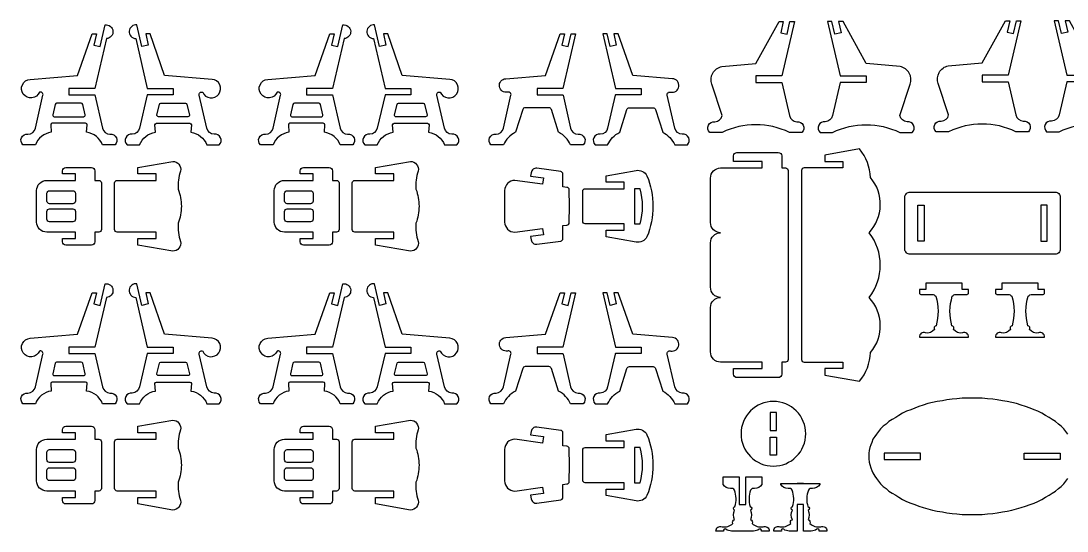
# Model space of a CAD drawing. Extents: x 2719 to 6782, y -345 to 2211.
# Drawn here: x 2719 to 4658, y 1257 to 2203 of the extents above; entities that cross this region are included whole.
import ezdxf

# ---------------------------------------------------------------- set-up
doc = ezdxf.new("R2010")
doc.units = 0
doc.header["$MEASUREMENT"] = 0
doc.layers.add('LAYER1', color=18, linetype='CONTINUOUS')

msp = doc.modelspace()

# ---------------------------------------------------------------- linework, layer by layer
at = {"layer": 'LAYER1'}
for points in [[(2807.8, 2071.7), (2807.8, 2065.7), (2855.8, 2065.7), (2870.1, 2004.1, 0.343544), (2883.7, 1992.6, -0.729626), (2893.2, 1972.9), (2870.1, 1972.9, 0.693778), (2870.1, 1972.9, 0.271498), (2840.6, 1996.3), (2841.6, 2010.2, 0.394231), (2838.7, 2012.9), (2776.9, 2012.9, 0.394231), (2774, 2010.2), (2774.9, 1996.3, 0.271498), (2745.5, 1972.9), (2722.4, 1972.9, -0.729626), (2731.8, 1992.6, 0.343544), (2745.5, 2004.1), (2759.6, 2064.8, 0.616854), (2753.2, 2070.6, -0.585378), (2723.2, 2067, -0.585378), (2735.8, 2094.4), (2823.6, 2101.8), (2850.7, 2178.5), (2858.8, 2178.5), (2854, 2157.8), (2865.7, 2155.1), (2875, 2195.3, -0.427759), (2889.4, 2183.8, -0.427759), (2877.2, 2170), (2855.8, 2077.7), (2807.8, 2077.7)], [(3001, 2071.7), (3001, 2065.7), (2953, 2065.7), (2938.7, 2004.1, -0.343544), (2925, 1992.6, 0.729626), (2915.6, 1972.9), (2938.7, 1972.9, -0.693778), (2938.7, 1972.9, -0.271498), (2968.1, 1996.3), (2967.2, 2010.2, -0.394231), (2970.1, 2012.9), (3031.9, 2012.9, -0.394231), (3034.8, 2010.2), (3033.9, 1996.3, -0.271498), (3063.3, 1972.9), (3086.4, 1972.9, 0.729626), (3076.9, 1992.6, -0.343544), (3063.3, 2004.1), (3049.2, 2064.8, -0.616854), (3055.6, 2070.6, 0.585378), (3085.5, 2067, 0.585378), (3073, 2094.4), (2985.1, 2101.8), (2958, 2178.5), (2950, 2178.5), (2954.8, 2157.8), (2943.1, 2155.1), (2933.7, 2195.3, 0.427759), (2919.4, 2183.8, 0.427759), (2931.6, 2170), (2953, 2077.7), (3001, 2077.7)], [(3248.3, 2071.7), (3248.3, 2065.7), (3296.3, 2065.7), (3310.6, 2004.1, 0.343544), (3324.2, 1992.6, -0.729626), (3333.7, 1972.9), (3310.6, 1972.9, 0.693778), (3310.6, 1972.9, 0.271498), (3281.1, 1996.3), (3282, 2010.2, 0.394231), (3279.2, 2012.9), (3217.4, 2012.9, 0.394231), (3214.5, 2010.2), (3215.4, 1996.3, 0.271498), (3186, 1972.9), (3162.8, 1972.9, -0.729626), (3172.3, 1992.6, 0.343544), (3186, 2004.1), (3200.1, 2064.8, 0.616854), (3193.7, 2070.6, -0.585378), (3163.7, 2067, -0.585378), (3176.2, 2094.4), (3264.1, 2101.8), (3291.2, 2178.5), (3299.3, 2178.5), (3294.5, 2157.8), (3306.2, 2155.1), (3315.5, 2195.3, -0.427759), (3329.9, 2183.8, -0.427759), (3317.7, 2170), (3296.3, 2077.7), (3248.3, 2077.7)], [(3441.5, 2071.7), (3441.5, 2065.7), (3393.5, 2065.7), (3379.2, 2004.1, -0.343544), (3365.5, 1992.6, 0.729626), (3356, 1972.9), (3379.2, 1972.9, -0.693778), (3379.2, 1972.9, -0.271498), (3408.6, 1996.3), (3407.7, 2010.2, -0.394231), (3410.6, 2012.9), (3472.4, 2012.9, -0.394231), (3475.2, 2010.2), (3474.3, 1996.3, -0.271498), (3503.8, 1972.9), (3526.9, 1972.9, 0.729626), (3517.4, 1992.6, -0.343544), (3503.8, 2004.1), (3489.7, 2064.8, -0.616854), (3496, 2070.6, 0.585378), (3526, 2067, 0.585378), (3513.5, 2094.4), (3425.6, 2101.8), (3398.5, 2178.5), (3390.5, 2178.5), (3395.2, 2157.8), (3383.6, 2155.1), (3374.2, 2195.3, 0.427759), (3359.9, 2183.8, 0.427759), (3372, 2170), (3393.5, 2077.7), (3441.5, 2077.7)], [(4080.7, 2094.7), (4080.7, 2088.7), (4128.7, 2088.7), (4143, 2027.1, 0.343544), (4156.6, 2015.7, -0.729626), (4166.1, 1995.9), (4143, 1995.9, 0.230289), (4018.4, 1995.9), (3995.3, 1995.9, -0.729626), (4004.8, 2015.7, 0.343544), (4018.4, 2027.1), (3999, 2085.3, -0.456332), (4017.7, 2118.2), (4080.7, 2123.5), (4123.7, 2201.5), (4131.7, 2201.5), (4126.9, 2180.8), (4138.6, 2178.1), (4144, 2201.5), (4152.1, 2201.5), (4128.7, 2100.7), (4080.7, 2100.7)], [(4285.2, 2094.7), (4285.2, 2088.7), (4237.2, 2088.7), (4222.9, 2027.1, -0.343544), (4209.3, 2015.7, 0.729626), (4199.8, 1995.9), (4222.9, 1995.9, -0.230289), (4347.5, 1995.9), (4370.6, 1995.9, 0.729626), (4361.2, 2015.7, -0.343544), (4347.5, 2027.1), (4366.9, 2085.3, 0.456332), (4348.2, 2118.2), (4285.2, 2123.5), (4242.3, 2201.5), (4234.2, 2201.5), (4239, 2180.8), (4227.3, 2178.1), (4221.9, 2201.5), (4213.8, 2201.5), (4237.2, 2100.7), (4285.2, 2100.7)], [(4500.4, 2095.9), (4500.4, 2089.9), (4548.4, 2089.9), (4562.7, 2028.4, 0.343544), (4576.3, 2016.9, -0.729626), (4585.8, 1997.2), (4562.7, 1997.2, 0.230289), (4438.1, 1997.2), (4414.9, 1997.2, -0.729626), (4424.4, 2016.9, 0.343544), (4438.1, 2028.4), (4418.7, 2086.5, -0.456332), (4437.4, 2119.5), (4500.4, 2124.7), (4543.3, 2202.7), (4551.4, 2202.7), (4546.6, 2182.1), (4558.3, 2179.4), (4563.7, 2202.7), (4571.8, 2202.7), (4548.4, 2101.9), (4500.4, 2101.9)], [(4704.9, 2095.9), (4704.9, 2089.9), (4656.9, 2089.9), (4642.6, 2028.4, -0.343544), (4628.9, 2016.9, 0.729626), (4619.5, 1997.2), (4642.6, 1997.2, -0.230289), (4767.2, 1997.2), (4790.3, 1997.2, 0.729626), (4780.8, 2016.9, -0.343544), (4767.2, 2028.4), (4786.6, 2086.5, 0.456332), (4767.8, 2119.5), (4704.9, 2124.7), (4661.9, 2202.7), (4653.9, 2202.7), (4658.7, 2182.1), (4647, 2179.4), (4641.5, 2202.7), (4633.5, 2202.7), (4656.9, 2101.9), (4704.9, 2101.9)], [(3675.2, 2065.7), (3723.3, 2065.7, 0.04526), (3723.4, 2064.8), (3737.5, 2004.1, 0.343544), (3751.2, 1992.6, -0.729626), (3760.7, 1972.9), (3737.5, 1972.9, 0.157681), (3715.3, 1996.3), (3701.8, 2038.3, 0.325785), (3697.2, 2041.7), (3653.3, 2041.7, 0.325785), (3648.7, 2038.3), (3635.2, 1996.3, 0.157681), (3612.9, 1972.9), (3589.8, 1972.9, -0.729626), (3599.3, 1992.6, 0.343544), (3612.9, 2004.1), (3627, 2064.8, 0.616854), (3620.6, 2070.6, -0.432644), (3605.6, 2081.3, -0.432644), (3617.2, 2095.6), (3691.1, 2101.8), (3718.2, 2178.5), (3726.2, 2178.5), (3721.4, 2157.8), (3733.1, 2155.1), (3738.6, 2178.5), (3746.6, 2178.5), (3723.2, 2077.7), (3675.2, 2077.7)], [(3868.4, 2065.7), (3820.4, 2065.7, -0.04526), (3820.2, 2064.8), (3806.1, 2004.1, -0.343544), (3792.5, 1992.6, 0.729626), (3783, 1972.9), (3806.1, 1972.9, -0.157681), (3828.4, 1996.3), (3841.9, 2038.3, -0.325785), (3846.5, 2041.7), (3890.4, 2041.7, -0.325785), (3895, 2038.3), (3908.5, 1996.3, -0.157681), (3930.7, 1972.9), (3953.9, 1972.9, 0.729626), (3944.4, 1992.6, -0.343544), (3930.7, 2004.1), (3916.6, 2064.8, -0.616854), (3923, 2070.6, 0.432644), (3938, 2081.3, 0.432644), (3926.4, 2095.6), (3852.6, 2101.8), (3825.5, 2178.5), (3817.4, 2178.5), (3822.2, 2157.8), (3810.5, 2155.1), (3805.1, 2178.5), (3797, 2178.5), (3820.4, 2077.7), (3868.4, 2077.7)], [(2807.8, 2050.1), (2785, 2050.1, 0.348878), (2782.2, 2047.9), (2777.7, 2028.4, 0.482714), (2780.5, 2024.9), (2835.1, 2024.9, 0.216532), (2837.2, 2025.9, 0.240993), (2837.9, 2028.4), (2833.3, 2047.9, 0.348878), (2830.5, 2050.1)], [(3001, 2050.1), (3023.7, 2050.1, -0.348878), (3026.5, 2047.9), (3031.1, 2028.4, -0.482714), (3028.3, 2024.9), (2973.7, 2024.9, -0.216532), (2971.6, 2025.9, -0.240993), (2970.9, 2028.4), (2975.4, 2047.9, -0.348878), (2978.2, 2050.1)], [(3248.3, 2050.1), (3225.5, 2050.1, 0.348878), (3222.7, 2047.9), (3218.2, 2028.4, 0.482714), (3221, 2024.9), (3275.5, 2024.9, 0.216532), (3277.7, 2025.9, 0.240993), (3278.3, 2028.4), (3273.8, 2047.9, 0.348878), (3271, 2050.1)], [(3441.5, 2050.1), (3464.2, 2050.1, -0.348878), (3467, 2047.9), (3471.5, 2028.4, -0.482714), (3468.7, 2024.9), (3414.2, 2024.9, -0.216532), (3412, 2025.9, -0.240993), (3411.4, 2028.4), (3415.9, 2047.9, -0.348878), (3418.7, 2050.1)], [(4015.5, 1690, -0.414214), (3996.7, 1708.9), (3996.7, 1791.2, -0.414214), (4015.5, 1810, -0.414214), (3996.7, 1828.9), (3996.7, 1911.2, -0.414214), (4015.5, 1930), (4092.7, 1930), (4092.7, 1942), (4039.5, 1942), (4039.5, 1952.5, -0.414214), (4045.8, 1958.8), (4122.4, 1958.8, -0.414214), (4128.7, 1952.5), (4128.7, 1930), (4135.9, 1930, -0.414214), (4140.7, 1925.2), (4140.7, 1574.8, -0.414214), (4135.9, 1570), (4128.7, 1570), (4128.7, 1547.5, -0.414214), (4122.4, 1541.2), (4045.8, 1541.2, -0.414214), (4039.5, 1547.5), (4039.5, 1558), (4092.7, 1558), (4092.7, 1570), (4015.5, 1570, -0.414214), (3996.7, 1588.9), (3996.7, 1671.2, -0.414214)], [(4293.4, 1912.2, 0.157436), (4273.1, 1965.3), (4208.6, 1954), (4208.6, 1942), (4242.2, 1942), (4242.2, 1930), (4170.2, 1930, 0.414214), (4165.4, 1925.2), (4165.4, 1882), (4165.4, 1574.8, 0.414214), (4170.2, 1570), (4242.2, 1570), (4242.2, 1558), (4208.6, 1558), (4208.6, 1546), (4273.1, 1534.7, 0.157436), (4293.4, 1587.8, 0.379394), (4290.7, 1690, 0.346118), (4290.7, 1810, 0.379394)], [(2892.5, 1859), (2892.5, 1902.2, -0.414214), (2897.3, 1907), (2969.3, 1907), (2969.3, 1919), (2935.7, 1919), (2935.7, 1931), (3000.1, 1942.3, -0.480696), (3014.6, 1924.3, 0.114725), (3010.4, 1890.6, -0.088383), (3016.1, 1859, -0.088383), (3010.4, 1827.4, 0.114725), (3014.6, 1793.7, -0.480696), (3000.1, 1775.7), (2935.7, 1787), (2935.7, 1799), (2969.3, 1799), (2969.3, 1811), (2897.3, 1811, -0.414214), (2892.5, 1815.8)], [(3332.9, 1859), (3332.9, 1902.2, -0.414214), (3337.7, 1907), (3409.7, 1907), (3409.7, 1919), (3376.1, 1919), (3376.1, 1931), (3440.6, 1942.3, -0.480696), (3455, 1924.3, 0.114725), (3450.9, 1890.6, -0.088383), (3456.6, 1859, -0.088383), (3450.9, 1827.4, 0.114725), (3455, 1793.7, -0.480696), (3440.6, 1775.7), (3376.1, 1787), (3376.1, 1799), (3409.7, 1799), (3409.7, 1811), (3337.7, 1811, -0.414214), (3332.9, 1815.8)], [(2766.6, 1907), (2819.8, 1907), (2819.8, 1919), (2795.8, 1919), (2795.8, 1924.7, -0.414214), (2802.1, 1931), (2849.5, 1931, -0.414214), (2855.8, 1924.7), (2855.8, 1907), (2863, 1907, -0.414214), (2867.8, 1902.2), (2867.8, 1815.8, -0.414214), (2863, 1811), (2855.8, 1811), (2855.8, 1793.3, -0.414214), (2849.5, 1787), (2802.1, 1787, -0.414214), (2795.8, 1793.3), (2795.8, 1799), (2819.8, 1799), (2819.8, 1811), (2766.6, 1811, -0.414214), (2747.8, 1829.8), (2747.8, 1888.1, -0.414214)], [(3207.1, 1907), (3260.3, 1907), (3260.3, 1919), (3236.3, 1919), (3236.3, 1924.7, -0.414214), (3242.6, 1931), (3290, 1931, -0.414214), (3296.3, 1924.7), (3296.3, 1907), (3303.5, 1907, -0.414214), (3308.3, 1902.2), (3308.3, 1815.8, -0.414214), (3303.5, 1811), (3296.3, 1811), (3296.3, 1793.3, -0.414214), (3290, 1787), (3242.6, 1787, -0.414214), (3236.3, 1793.3), (3236.3, 1799), (3260.3, 1799), (3260.3, 1811), (3207.1, 1811, -0.414214), (3188.3, 1829.8), (3188.3, 1888.1, -0.414214)], [(3735.2, 1859), (3735.1, 1889.2, 0.414214), (3730.3, 1894), (3723.2, 1894.9), (3723.2, 1918.7, 0.375308), (3719.1, 1923.5), (3675.1, 1929.5, 0.414214), (3664.3, 1921.2), (3663.4, 1915), (3687.2, 1911.8), (3685.6, 1900), (3634.1, 1907, 0.414214), (3615.2, 1888.1), (3615.2, 1859), (3615.2, 1829.8, 0.414214), (3634.1, 1811), (3685.6, 1818), (3687.2, 1806.2), (3663.4, 1803), (3664.3, 1796.7, 0.414214), (3675.1, 1788.5), (3719.1, 1794.5, 0.375308), (3723.2, 1799.2), (3723.2, 1823.1), (3730.3, 1824, 0.414214), (3735.1, 1828.8)], [(3889.8, 1859, -0.101097), (3879, 1802.6, -0.327051), (3858.7, 1792.6), (3803.1, 1802.4), (3803.1, 1814.4), (3836.7, 1814.4), (3836.7, 1826.4), (3764.7, 1826.4, -0.414214), (3759.9, 1831.2), (3759.9, 1859), (3759.9, 1886.8, -0.414214), (3764.7, 1891.6), (3836.7, 1891.6), (3836.7, 1903.6), (3803.1, 1903.6), (3803.1, 1915.6), (3858.7, 1925.4, -0.327051), (3879, 1915.4, -0.101097)], [(2819.8, 1883), (2819.8, 1868.6, -0.414214), (2815, 1863.8), (2771.8, 1863.8, -0.414214), (2767, 1868.6), (2767, 1883, -0.414214), (2771.8, 1887.8), (2815, 1887.8, -0.414214)], [(3260.3, 1883), (3260.3, 1868.6, -0.414214), (3255.5, 1863.8), (3212.3, 1863.8, -0.414214), (3207.5, 1868.6), (3207.5, 1883, -0.414214), (3212.3, 1887.8), (3255.5, 1887.8, -0.414214)], [(3866.6, 1826.4, 0.124363), (3866.6, 1891.6), (3855.9, 1891.6), (3855.9, 1826.4)], [(4366.5, 1885.3), (4635.3, 1885.3, -0.414214), (4644.9, 1875.7), (4644.9, 1779.7, -0.414214), (4635.3, 1770.1), (4366.5, 1770.1, -0.414214), (4356.9, 1779.7), (4356.9, 1875.7, -0.414214)], [(2819.8, 1849.4), (2819.8, 1835, -0.414214), (2815, 1830.2), (2771.8, 1830.2, -0.414214), (2767, 1835), (2767, 1849.4, -0.414214), (2771.8, 1854.2), (2815, 1854.2, -0.414214)], [(3260.3, 1849.4), (3260.3, 1835, -0.414214), (3255.5, 1830.2), (3212.3, 1830.2, -0.414214), (3207.5, 1835), (3207.5, 1849.4, -0.414214), (3212.3, 1854.2), (3255.5, 1854.2, -0.414214)], [(2807.8, 1591.7), (2807.8, 1585.7), (2855.8, 1585.7), (2870.1, 1524.1, 0.343544), (2883.7, 1512.6, -0.729626), (2893.2, 1492.9), (2870.1, 1492.9, 0.693778), (2870.1, 1492.9, 0.271498), (2840.6, 1516.3), (2841.6, 1530.2, 0.394231), (2838.7, 1532.9), (2776.9, 1532.9, 0.394231), (2774, 1530.2), (2774.9, 1516.3, 0.271498), (2745.5, 1492.9), (2722.4, 1492.9, -0.729626), (2731.8, 1512.6, 0.343544), (2745.5, 1524.1), (2759.6, 1584.8, 0.616854), (2753.2, 1590.6, -0.585378), (2723.2, 1587, -0.585378), (2735.8, 1614.4), (2823.6, 1621.8), (2850.7, 1698.5), (2858.8, 1698.5), (2854, 1677.8), (2865.7, 1675.1), (2875, 1715.3, -0.427759), (2889.4, 1703.8, -0.427759), (2877.2, 1690), (2855.8, 1597.7), (2807.8, 1597.7)], [(3001, 1591.7), (3001, 1585.7), (2953, 1585.7), (2938.7, 1524.1, -0.343544), (2925, 1512.6, 0.729626), (2915.6, 1492.9), (2938.7, 1492.9, -0.693778), (2938.7, 1492.9, -0.271498), (2968.1, 1516.3), (2967.2, 1530.2, -0.394231), (2970.1, 1532.9), (3031.9, 1532.9, -0.394231), (3034.8, 1530.2), (3033.9, 1516.3, -0.271498), (3063.3, 1492.9), (3086.4, 1492.9, 0.729626), (3076.9, 1512.6, -0.343544), (3063.3, 1524.1), (3049.2, 1584.8, -0.616854), (3055.6, 1590.6, 0.585378), (3085.5, 1587, 0.585378), (3073, 1614.4), (2985.1, 1621.8), (2958, 1698.5), (2950, 1698.5), (2954.8, 1677.8), (2943.1, 1675.1), (2933.7, 1715.3, 0.427759), (2919.4, 1703.8, 0.427759), (2931.6, 1690), (2953, 1597.7), (3001, 1597.7)], [(3248.3, 1591.7), (3248.3, 1585.7), (3296.3, 1585.7), (3310.6, 1524.1, 0.343544), (3324.2, 1512.6, -0.729626), (3333.7, 1492.9), (3310.6, 1492.9, 0.693778), (3310.6, 1492.9, 0.271498), (3281.1, 1516.3), (3282, 1530.2, 0.394231), (3279.2, 1532.9), (3217.4, 1532.9, 0.394231), (3214.5, 1530.2), (3215.4, 1516.3, 0.271498), (3186, 1492.9), (3162.8, 1492.9, -0.729626), (3172.3, 1512.6, 0.343544), (3186, 1524.1), (3200.1, 1584.8, 0.616854), (3193.7, 1590.6, -0.585378), (3163.7, 1587, -0.585378), (3176.2, 1614.4), (3264.1, 1621.8), (3291.2, 1698.5), (3299.3, 1698.5), (3294.5, 1677.8), (3306.2, 1675.1), (3315.5, 1715.3, -0.427759), (3329.9, 1703.8, -0.427759), (3317.7, 1690), (3296.3, 1597.7), (3248.3, 1597.7)], [(3441.5, 1591.7), (3441.5, 1585.7), (3393.5, 1585.7), (3379.2, 1524.1, -0.343544), (3365.5, 1512.6, 0.729626), (3356, 1492.9), (3379.2, 1492.9, -0.693778), (3379.2, 1492.9, -0.271498), (3408.6, 1516.3), (3407.7, 1530.2, -0.394231), (3410.6, 1532.9), (3472.4, 1532.9, -0.394231), (3475.2, 1530.2), (3474.3, 1516.3, -0.271498), (3503.8, 1492.9), (3526.9, 1492.9, 0.729626), (3517.4, 1512.6, -0.343544), (3503.8, 1524.1), (3489.7, 1584.8, -0.616854), (3496, 1590.6, 0.585378), (3526, 1587, 0.585378), (3513.5, 1614.4), (3425.6, 1621.8), (3398.5, 1698.5), (3390.5, 1698.5), (3395.2, 1677.8), (3383.6, 1675.1), (3374.2, 1715.3, 0.427759), (3359.9, 1703.8, 0.427759), (3372, 1690), (3393.5, 1597.7), (3441.5, 1597.7)], [(4429.5, 1616.3), (4475, 1616.3, 0.570657), (4463.9, 1624.3, -0.289506), (4447.3, 1630.4, 0.497317), (4444.1, 1637.4, 0.217136), (4444.1, 1637.4, -0.145354), (4444.9, 1692, -0.281118), (4451.9, 1695.5), (4472.2, 1695.5, 0.414214), (4475.1, 1698.4), (4475.1, 1704.6), (4463.1, 1704.6), (4463.1, 1716.6), (4435.5, 1716.6), (4429.5, 1716.6), (4423.4, 1716.6), (4395.8, 1716.6), (4395.8, 1704.6), (4383.8, 1704.6), (4383.8, 1698.4, 0.414214), (4386.7, 1695.5), (4407, 1695.5, -0.281118), (4414.1, 1692, -0.145354), (4414.8, 1637.4, 0.217136), (4414.8, 1637.4, 0.497317), (4411.6, 1630.4, -0.289506), (4395.1, 1624.3, 0.570657), (4383.9, 1616.3)], [(4570.3, 1616.3), (4615.9, 1616.3, 0.570657), (4604.7, 1624.3, -0.289506), (4588.2, 1630.4, 0.497317), (4585, 1637.4, 0.217136), (4585, 1637.4, -0.145354), (4585.7, 1692, -0.281118), (4592.8, 1695.5), (4613.1, 1695.5, 0.414214), (4615.9, 1698.4), (4615.9, 1704.6), (4603.9, 1704.6), (4603.9, 1716.6), (4576.3, 1716.6), (4570.3, 1716.6), (4564.3, 1716.6), (4536.7, 1716.6), (4536.7, 1704.6), (4524.7, 1704.6), (4524.7, 1698.4, 0.414214), (4527.6, 1695.5), (4547.9, 1695.5, -0.281118), (4554.9, 1692, -0.145354), (4555.7, 1637.4, 0.217136), (4555.7, 1637.4, 0.497317), (4552.5, 1630.4, -0.289506), (4535.9, 1624.3, 0.570657), (4524.7, 1616.3)], [(3675.2, 1585.7), (3723.3, 1585.7, 0.04526), (3723.4, 1584.8), (3737.5, 1524.1, 0.343544), (3751.2, 1512.6, -0.729626), (3760.7, 1492.9), (3737.5, 1492.9, 0.157681), (3715.3, 1516.3), (3701.8, 1558.3, 0.325785), (3697.2, 1561.7), (3653.3, 1561.7, 0.325785), (3648.7, 1558.3), (3635.2, 1516.3, 0.157681), (3612.9, 1492.9), (3589.8, 1492.9, -0.729626), (3599.3, 1512.6, 0.343544), (3612.9, 1524.1), (3627, 1584.8, 0.616854), (3620.6, 1590.6, -0.432644), (3605.6, 1601.3, -0.432644), (3617.2, 1615.6), (3691.1, 1621.8), (3718.2, 1698.5), (3726.2, 1698.5), (3721.4, 1677.8), (3733.1, 1675.1), (3738.6, 1698.5), (3746.6, 1698.5), (3723.2, 1597.7), (3675.2, 1597.7)], [(3868.4, 1585.7), (3820.4, 1585.7, -0.04526), (3820.2, 1584.8), (3806.1, 1524.1, -0.343544), (3792.5, 1512.6, 0.729626), (3783, 1492.9), (3806.1, 1492.9, -0.157681), (3828.4, 1516.3), (3841.9, 1558.3, -0.325785), (3846.5, 1561.7), (3890.4, 1561.7, -0.325785), (3895, 1558.3), (3908.5, 1516.3, -0.157681), (3930.7, 1492.9), (3953.9, 1492.9, 0.729626), (3944.4, 1512.6, -0.343544), (3930.7, 1524.1), (3916.6, 1584.8, -0.616854), (3923, 1590.6, 0.432644), (3938, 1601.3, 0.432644), (3926.4, 1615.6), (3852.6, 1621.8), (3825.5, 1698.5), (3817.4, 1698.5), (3822.2, 1677.8), (3810.5, 1675.1), (3805.1, 1698.5), (3797, 1698.5), (3820.4, 1597.7), (3868.4, 1597.7)], [(2807.8, 1570.1), (2785, 1570.1, 0.348878), (2782.2, 1567.9), (2777.7, 1548.4, 0.482714), (2780.5, 1544.9), (2835.1, 1544.9, 0.216532), (2837.2, 1545.9, 0.240993), (2837.9, 1548.4), (2833.3, 1567.9, 0.348878), (2830.5, 1570.1)], [(3001, 1570.1), (3023.7, 1570.1, -0.348878), (3026.5, 1567.9), (3031.1, 1548.4, -0.482714), (3028.3, 1544.9), (2973.7, 1544.9, -0.216532), (2971.6, 1545.9, -0.240993), (2970.9, 1548.4), (2975.4, 1567.9, -0.348878), (2978.2, 1570.1)], [(3248.3, 1570.1), (3225.5, 1570.1, 0.348878), (3222.7, 1567.9), (3218.2, 1548.4, 0.482714), (3221, 1544.9), (3275.5, 1544.9, 0.216532), (3277.7, 1545.9, 0.240993), (3278.3, 1548.4), (3273.8, 1567.9, 0.348878), (3271, 1570.1)], [(3441.5, 1570.1), (3464.2, 1570.1, -0.348878), (3467, 1567.9), (3471.5, 1548.4, -0.482714), (3468.7, 1544.9), (3414.2, 1544.9, -0.216532), (3412, 1545.9, -0.240993), (3411.4, 1548.4), (3415.9, 1567.9, -0.348878), (3418.7, 1570.1)], [(4113.3, 1497.1, 0.414214), (4053.3, 1437.1, 0.414214), (4113.3, 1377.1, 0.414214), (4173.3, 1437.1, 0.414214)], [(2892.5, 1379), (2892.5, 1422.2, -0.414214), (2897.3, 1427), (2969.3, 1427), (2969.3, 1439), (2935.7, 1439), (2935.7, 1451), (3000.1, 1462.3, -0.480696), (3014.6, 1444.3, 0.114725), (3010.4, 1410.6, -0.088383), (3016.1, 1379, -0.088383), (3010.4, 1347.4, 0.114725), (3014.6, 1313.7, -0.480696), (3000.1, 1295.7), (2935.7, 1307), (2935.7, 1319), (2969.3, 1319), (2969.3, 1331), (2897.3, 1331, -0.414214), (2892.5, 1335.8)], [(3332.9, 1379), (3332.9, 1422.2, -0.414214), (3337.7, 1427), (3409.7, 1427), (3409.7, 1439), (3376.1, 1439), (3376.1, 1451), (3440.6, 1462.3, -0.480696), (3455, 1444.3, 0.114725), (3450.9, 1410.6, -0.088383), (3456.6, 1379, -0.088383), (3450.9, 1347.4, 0.114725), (3455, 1313.7, -0.480696), (3440.6, 1295.7), (3376.1, 1307), (3376.1, 1319), (3409.7, 1319), (3409.7, 1331), (3337.7, 1331, -0.414214), (3332.9, 1335.8)], [(2766.6, 1427), (2819.8, 1427), (2819.8, 1439), (2795.8, 1439), (2795.8, 1444.7, -0.414214), (2802.1, 1451), (2849.5, 1451, -0.414214), (2855.8, 1444.7), (2855.8, 1427), (2863, 1427, -0.414214), (2867.8, 1422.2), (2867.8, 1335.8, -0.414214), (2863, 1331), (2855.8, 1331), (2855.8, 1313.3, -0.414214), (2849.5, 1307), (2802.1, 1307, -0.414214), (2795.8, 1313.3), (2795.8, 1319), (2819.8, 1319), (2819.8, 1331), (2766.6, 1331, -0.414214), (2747.8, 1349.8), (2747.8, 1408.1, -0.414214)], [(3207.1, 1427), (3260.3, 1427), (3260.3, 1439), (3236.3, 1439), (3236.3, 1444.7, -0.414214), (3242.6, 1451), (3290, 1451, -0.414214), (3296.3, 1444.7), (3296.3, 1427), (3303.5, 1427, -0.414214), (3308.3, 1422.2), (3308.3, 1335.8, -0.414214), (3303.5, 1331), (3296.3, 1331), (3296.3, 1313.3, -0.414214), (3290, 1307), (3242.6, 1307, -0.414214), (3236.3, 1313.3), (3236.3, 1319), (3260.3, 1319), (3260.3, 1331), (3207.1, 1331, -0.414214), (3188.3, 1349.8), (3188.3, 1408.1, -0.414214)], [(3735.2, 1379), (3735.1, 1409.2, 0.414214), (3730.3, 1414), (3723.2, 1414.9), (3723.2, 1438.7, 0.375308), (3719.1, 1443.5), (3675.1, 1449.5, 0.414214), (3664.3, 1441.2), (3663.4, 1435), (3687.2, 1431.8), (3685.6, 1420), (3634.1, 1427, 0.414214), (3615.2, 1408.1), (3615.2, 1379), (3615.2, 1349.8, 0.414214), (3634.1, 1331), (3685.6, 1338), (3687.2, 1326.2), (3663.4, 1323), (3664.3, 1316.7, 0.414214), (3675.1, 1308.5), (3719.1, 1314.5, 0.375308), (3723.2, 1319.2), (3723.2, 1343.1), (3730.3, 1344, 0.414214), (3735.1, 1348.8)], [(3889.8, 1379, -0.101097), (3879, 1322.6, -0.327051), (3858.7, 1312.6), (3803.1, 1322.4), (3803.1, 1334.4), (3836.7, 1334.4), (3836.7, 1346.4), (3764.7, 1346.4, -0.414214), (3759.9, 1351.2), (3759.9, 1379), (3759.9, 1406.8, -0.414214), (3764.7, 1411.6), (3836.7, 1411.6), (3836.7, 1423.6), (3803.1, 1423.6), (3803.1, 1435.6), (3858.7, 1445.4, -0.327051), (3879, 1435.4, -0.101097)], [(2819.8, 1403), (2819.8, 1388.6, -0.414214), (2815, 1383.8), (2771.8, 1383.8, -0.414214), (2767, 1388.6), (2767, 1403, -0.414214), (2771.8, 1407.8), (2815, 1407.8, -0.414214)], [(3260.3, 1403), (3260.3, 1388.6, -0.414214), (3255.5, 1383.8), (3212.3, 1383.8, -0.414214), (3207.5, 1388.6), (3207.5, 1403, -0.414214), (3212.3, 1407.8), (3255.5, 1407.8, -0.414214)], [(3866.6, 1346.4, 0.124363), (3866.6, 1411.6), (3855.9, 1411.6), (3855.9, 1346.4)], [(2819.8, 1369.4), (2819.8, 1355, -0.414214), (2815, 1350.2), (2771.8, 1350.2, -0.414214), (2767, 1355), (2767, 1369.4, -0.414214), (2771.8, 1374.2), (2815, 1374.2, -0.414214)], [(3260.3, 1369.4), (3260.3, 1355, -0.414214), (3255.5, 1350.2), (3212.3, 1350.2, -0.414214), (3207.5, 1355), (3207.5, 1369.4, -0.414214), (3212.3, 1374.2), (3255.5, 1374.2, -0.414214)], [(4092.1, 1343.1, -0.301445), (4078.5, 1335.8, 0.346418), (4071.1, 1332.3, 0.169376), (4070.2, 1302.2, -0.755968), (4070.7, 1295.3, -0.217136), (4070.7, 1277.7, -0.497317), (4073.9, 1270.8, 0.242348), (4094.1, 1264.6, -0.570657), (4105.3, 1256.7), (4091.1, 1256.7, 0.75881), (4086.8, 1260, -0.158853), (4076.5, 1256.7), (4035.7, 1256.7, -0.158853), (4025.4, 1260, 0.75881), (4021.1, 1256.7), (4006.9, 1256.7, -0.570657), (4018.1, 1264.6, 0.242348), (4038.3, 1270.8, -0.497317), (4041.5, 1277.7, -0.217136), (4041.5, 1295.3, -0.755968), (4041.9, 1302.2, 0.169376), (4041.1, 1332.3, 0.346418), (4033.6, 1335.8, -0.301445), (4020.1, 1343.1), (4020.1, 1357), (4050.1, 1357), (4050.1, 1305.9), (4062.1, 1305.9), (4062.1, 1357), (4092.1, 1357)], [(4199.1, 1343.1, -0.301445), (4185.5, 1335.8, 0.346418), (4178.1, 1332.3, 0.169376), (4177.2, 1302.2, -0.755968), (4177.7, 1295.3, -0.217136), (4177.7, 1277.7, -0.497317), (4180.9, 1270.8, 0.242348), (4201.1, 1264.6, -0.570657), (4212.3, 1256.7), (4198.1, 1256.7, 0.75881), (4193.8, 1260, -0.158853), (4183.5, 1256.7), (4169.1, 1256.7), (4169.1, 1305.9), (4157.1, 1305.9), (4157.1, 1256.7), (4142.7, 1256.7, -0.158853), (4132.4, 1260, 0.75881), (4128.1, 1256.7), (4113.9, 1256.7, -0.570657), (4125.1, 1264.6, 0.242348), (4145.3, 1270.8, -0.497317), (4148.4, 1277.7, -0.217136), (4148.4, 1295.3, -0.755968), (4148.9, 1302.2, 0.169376), (4148.1, 1332.3, 0.346418), (4140.6, 1335.8, -0.301445), (4127.1, 1343.1), (4127.1, 1345), (4199.1, 1345)]]:
    msp.add_lwpolyline(points, format="xyb", close=True, dxfattribs=at)
for points in [[(4380.9, 1861.3), (4392.9, 1861.3), (4392.9, 1794.1), (4380.9, 1794.1)], [(4620.9, 1861.3), (4608.9, 1861.3), (4608.9, 1794.1), (4620.9, 1794.1)], [(4119.3, 1476.7), (4107.3, 1476.7), (4107.3, 1443.1), (4119.3, 1443.1)], [(4119.3, 1397.5), (4107.3, 1397.5), (4107.3, 1431.1), (4119.3, 1431.1)], [(4318.6, 1401.3), (4318.6, 1389.3), (4385.8, 1389.3), (4385.8, 1401.3)], [(4645, 1401.3), (4645, 1389.3), (4577.8, 1389.3), (4577.8, 1401.3)]]:
    msp.add_lwpolyline(points, close=True, dxfattribs=at)
for points in [[(4659.1, 1436.6), (4655.2, 1441.4), (4651.4, 1446.2), (4646.6, 1451), (4641.8, 1454.9), (4636, 1459.7), (4630.2, 1463.5), (4624.5, 1467.4), (4617.7, 1471.2), (4611, 1475.1), (4603.3, 1478.9), (4596.6, 1481.8), (4588.9, 1484.7), (4580.2, 1487.6), (4572.5, 1490.4), (4563.9, 1493.3), (4555.2, 1495.2), (4546.6, 1497.2), (4537.9, 1498.1), (4528.3, 1500.1), (4519.7, 1501), (4510, 1502), (4500.4, 1502.9), (4490.8, 1502.9), (4482.2, 1502.9), (4472.5, 1502.9), (4462.9, 1502.9), (4453.3, 1502), (4444.7, 1501), (4435, 1500.1), (4426.4, 1498.1), (4416.8, 1497.2), (4408.1, 1495.2), (4399.5, 1493.3), (4390.8, 1490.4), (4383.1, 1487.6), (4375.4, 1484.7), (4367.7, 1481.8), (4360, 1478.9), (4352.4, 1475.1), (4345.6, 1471.2), (4339.9, 1467.4), (4333.1, 1463.5), (4327.4, 1459.7), (4322.5, 1454.9), (4316.8, 1451), (4312, 1446.2), (4308.1, 1441.4), (4304.3, 1436.6), (4301.4, 1431.8), (4297.5, 1427), (4295.6, 1421.2), (4293.7, 1416.4), (4291.8, 1411.6), (4290.8, 1405.8), (4289.9, 1401), (4289.9, 1395.2), (4289.9, 1390.4), (4290.8, 1384.7), (4291.8, 1379.9), (4293.7, 1374.1), (4295.6, 1369.3), (4297.5, 1364.5), (4301.4, 1358.7), (4304.3, 1353.9), (4308.1, 1349.1), (4312, 1344.3), (4316.8, 1339.5), (4322.5, 1335.6), (4327.4, 1330.8), (4333.1, 1327), (4339.9, 1323.1), (4345.6, 1319.3), (4352.4, 1315.4), (4360, 1311.6), (4367.7, 1308.7), (4375.4, 1305.8), (4383.1, 1302.9), (4390.8, 1300.1), (4399.5, 1298.1), (4408.1, 1295.2), (4416.8, 1293.3), (4426.4, 1292.4), (4435, 1290.4), (4444.7, 1289.5), (4453.3, 1288.5), (4462.9, 1287.6), (4472.5, 1287.6), (4482.2, 1287.6), (4490.8, 1287.6), (4500.4, 1287.6), (4510, 1288.5), (4519.7, 1289.5), (4528.3, 1290.4), (4537.9, 1292.4), (4546.6, 1293.3), (4555.2, 1295.2), (4563.9, 1298.1), (4572.5, 1300.1), (4580.2, 1302.9), (4588.9, 1305.8), (4596.6, 1308.7), (4603.3, 1311.6), (4611, 1315.4), (4617.7, 1319.3), (4624.5, 1323.1), (4630.2, 1327), (4636, 1330.8), (4641.8, 1335.6), (4646.6, 1339.5), (4651.4, 1344.3), (4655.2, 1349.1), (4659.1, 1353.9)], [(4169.1, 1345), (4157.1, 1345)]]:
    msp.add_lwpolyline(points, dxfattribs=at)

doc.saveas('drawing.dxf')
